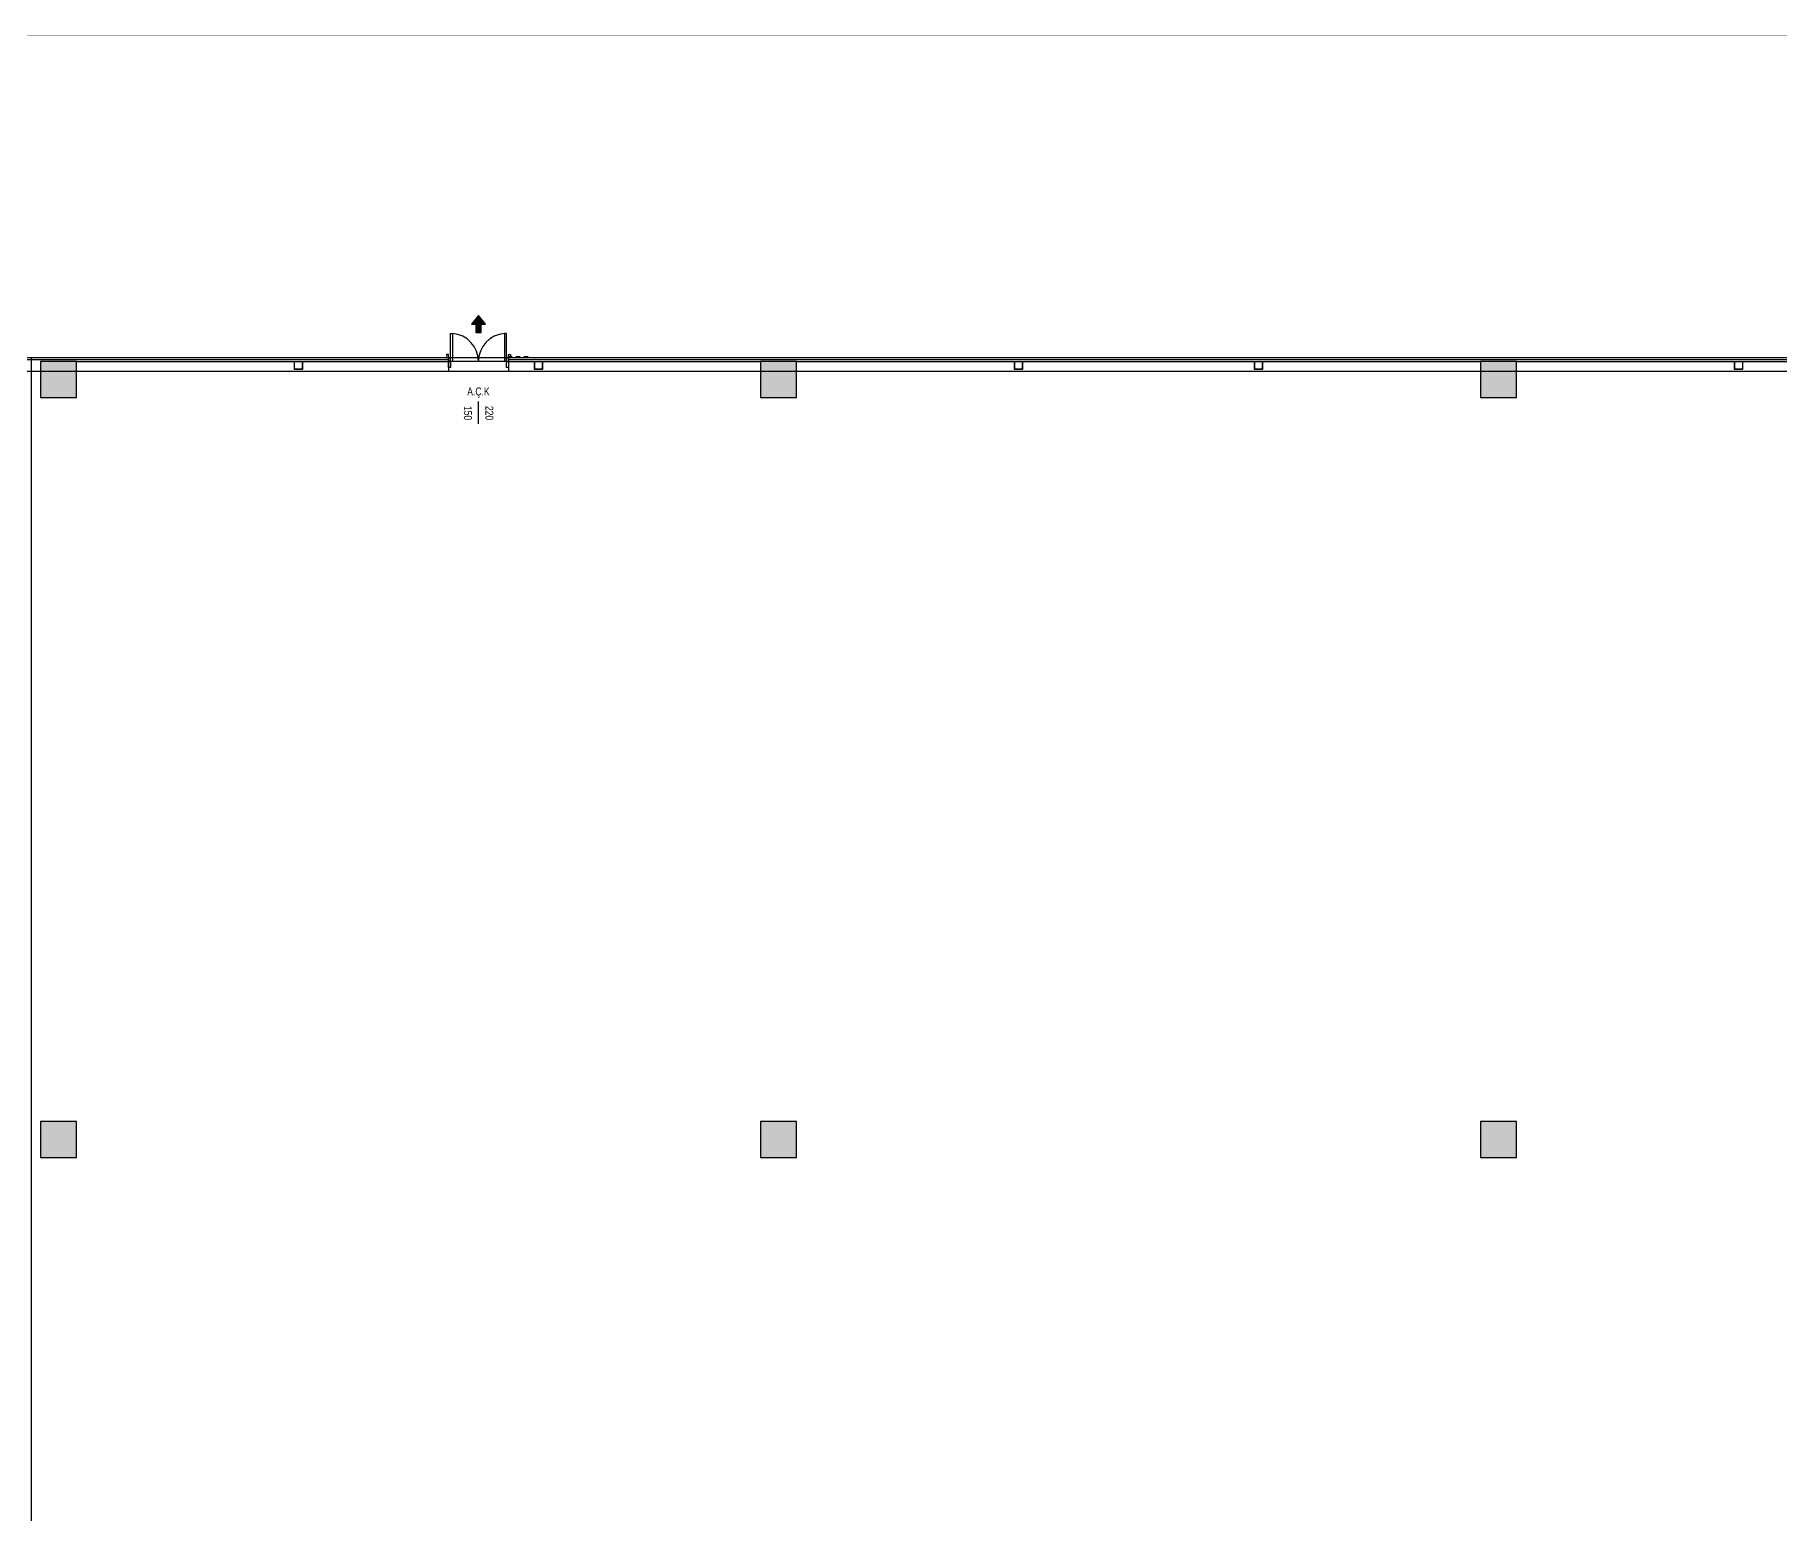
# Model space of a CAD drawing. Header units: centimetres. Extents: x -277999 to 283551, y -705288 to -693449.
# Drawn here: x 261728 to 266088, y -697144 to -693449 of the extents above; entities that cross this region are included whole.
import ezdxf
from ezdxf.enums import TextEntityAlignment as Align

# ---------------------------------------------------------------- set-up
doc = ezdxf.new("R2010")
doc.units = ezdxf.units.CM
for name, color, linetype in [('A-DOOR', 193, 'Continuous'), ('MKDU0', 8, 'Continuous'), ('ROTAS-HAV-CERCEVE', 7, 'Continuous')]:
    doc.layers.add(name, color=color, linetype=linetype)

msp = doc.modelspace()

# ---------------------------------------------------------------- hatches: boundary and pattern name
at = {"layer": 'MKDU0'}
h = msp.add_hatch(color=8, dxfattribs=at)
h.dxf.hatch_style = 1
h.paths.add_polyline_path([(262836.6, -694150.8), (262818.9, -694172), (262829.9, -694172), (262829.9, -694193.1), (262843.3, -694193.1), (262843.3, -694172), (262854.3, -694172), (262836.6, -694150.8)])
h = msp.add_hatch(dxfattribs=at)
h.set_pattern_fill('ANSI33')
h.paths.add_polyline_path([(272541.6, -700055.4), (272631.6, -700055.4), (272631.6, -699965.4), (272541.6, -699965.4), (272541.6, -700055.4)])
h.paths.add_polyline_path([(272541.6, -694355.4), (272631.6, -694355.4), (272631.6, -694265.4), (272541.6, -694265.4), (272541.6, -694355.4)])
h.paths.add_polyline_path([(270741.6, -700055.4), (270831.6, -700055.4), (270831.6, -699965.4), (270741.6, -699965.4), (270741.6, -700055.4)])
h.paths.add_polyline_path([(267141.6, -700055.4), (267231.6, -700055.4), (267231.6, -699965.4), (267141.6, -699965.4), (267141.6, -700055.4)])
h.paths.add_polyline_path([(270741.6, -694355.4), (270831.6, -694355.4), (270831.6, -694265.4), (270741.6, -694265.4), (270741.6, -694355.4)])
h.paths.add_polyline_path([(267141.6, -694355.4), (267231.6, -694355.4), (267231.6, -694265.4), (267141.6, -694265.4), (267141.6, -694355.4)])
h.paths.add_polyline_path([(272541.6, -698155.4), (272631.6, -698155.4), (272631.6, -698065.4), (272541.6, -698065.4), (272541.6, -698155.4)])
h.paths.add_polyline_path([(272541.6, -696255.4), (272631.6, -696255.4), (272631.6, -696165.4), (272541.6, -696165.4), (272541.6, -696255.4)])
h.paths.add_polyline_path([(270741.6, -698155.4), (270831.6, -698155.4), (270831.6, -698065.4), (270741.6, -698065.4), (270741.6, -698155.4)])
h.paths.add_polyline_path([(267141.6, -698155.4), (267231.6, -698155.4), (267231.6, -698065.4), (267141.6, -698065.4), (267141.6, -698155.4)])
h.paths.add_polyline_path([(270741.6, -696255.4), (270831.6, -696255.4), (270831.6, -696165.4), (270741.6, -696165.4), (270741.6, -696255.4)])
h.paths.add_polyline_path([(267141.6, -696255.4), (267231.6, -696255.4), (267231.6, -696165.4), (267141.6, -696165.4), (267141.6, -696255.4)])
h.paths.add_polyline_path([(277941.6, -698155.4), (278031.6, -698155.4), (278031.6, -698065.4), (277941.6, -698065.4), (277941.6, -698155.4)])
h.paths.add_polyline_path([(277941.6, -696255.4), (278031.6, -696255.4), (278031.6, -696165.4), (277941.6, -696165.4), (277941.6, -696255.4)])
h.paths.add_polyline_path([(276141.6, -698155.4), (276231.6, -698155.4), (276231.6, -698065.4), (276141.6, -698065.4), (276141.6, -698155.4)])
h.paths.add_polyline_path([(276141.6, -696255.4), (276231.6, -696255.4), (276231.6, -696165.4), (276141.6, -696165.4), (276141.6, -696255.4)])
h.paths.add_polyline_path([(274341.6, -698155.4), (274431.6, -698155.4), (274431.6, -698065.4), (274341.6, -698065.4), (274341.6, -698155.4)])
h.paths.add_polyline_path([(274341.6, -696255.4), (274431.6, -696255.4), (274431.6, -696165.4), (274341.6, -696165.4), (274341.6, -696255.4)])
h.paths.add_polyline_path([(270641.6, -698155.4), (270731.6, -698155.4), (270731.6, -698065.4), (270641.6, -698065.4), (270641.6, -698155.4)])
h.paths.add_polyline_path([(270641.6, -696255.4), (270731.6, -696255.4), (270731.6, -696165.4), (270641.6, -696165.4), (270641.6, -696255.4)])
h.paths.add_polyline_path([(268941.6, -698155.4), (269031.6, -698155.4), (269031.6, -698065.4), (268941.6, -698065.4), (268941.6, -698155.4)])
h.paths.add_polyline_path([(268941.6, -696255.4), (269031.6, -696255.4), (269031.6, -696165.4), (268941.6, -696165.4), (268941.6, -696255.4)])
h.paths.add_polyline_path([(265341.6, -698155.4), (265431.6, -698155.4), (265431.6, -698065.4), (265341.6, -698065.4), (265341.6, -698155.4)])
h.paths.add_polyline_path([(265341.6, -696255.4), (265431.6, -696255.4), (265431.6, -696165.4), (265341.6, -696165.4), (265341.6, -696255.4)])
h.paths.add_polyline_path([(263541.6, -698155.4), (263631.6, -698155.4), (263631.6, -698065.4), (263541.6, -698065.4), (263541.6, -698155.4)])
h.paths.add_polyline_path([(263541.6, -696255.4), (263631.6, -696255.4), (263631.6, -696165.4), (263541.6, -696165.4), (263541.6, -696255.4)])
h.paths.add_polyline_path([(261741.6, -698155.4), (261831.6, -698155.4), (261831.6, -698065.4), (261741.6, -698065.4), (261741.6, -698155.4)])
h.paths.add_polyline_path([(261741.6, -696255.4), (261831.6, -696255.4), (261831.6, -696165.4), (261741.6, -696165.4), (261741.6, -696255.4)])
h.paths.add_polyline_path([(279741.6, -696255.4), (279831.6, -696255.4), (279831.6, -696165.4), (279741.6, -696165.4), (279741.6, -696255.4)])
h.paths.add_polyline_path([(279741.6, -698155.4), (279831.6, -698155.4), (279831.6, -698065.4), (279741.6, -698065.4), (279741.6, -698155.4)])
h.paths.add_polyline_path([(279741.6, -700055.4), (279831.6, -700055.4), (279831.6, -699965.4), (279741.6, -699965.4), (279741.6, -700055.4)])
h.paths.add_polyline_path([(277941.6, -700055.4), (278031.6, -700055.4), (278031.6, -699965.4), (277941.6, -699965.4), (277941.6, -700055.4)])
h.paths.add_polyline_path([(276141.6, -700055.4), (276231.6, -700055.4), (276231.6, -699965.4), (276141.6, -699965.4), (276141.6, -700055.4)])
h.paths.add_polyline_path([(274341.6, -700055.4), (274431.6, -700055.4), (274431.6, -699965.4), (274341.6, -699965.4), (274341.6, -700055.4)])
h.paths.add_polyline_path([(270641.6, -700055.4), (270731.6, -700055.4), (270731.6, -699965.4), (270641.6, -699965.4), (270641.6, -700055.4)])
h.paths.add_polyline_path([(268941.6, -700055.4), (269031.6, -700055.4), (269031.6, -699965.4), (268941.6, -699965.4), (268941.6, -700055.4)])
h.paths.add_polyline_path([(265341.6, -700055.4), (265431.6, -700055.4), (265431.6, -699965.4), (265341.6, -699965.4), (265341.6, -700055.4)])
h.paths.add_polyline_path([(263541.6, -700055.4), (263631.6, -700055.4), (263631.6, -699965.4), (263541.6, -699965.4), (263541.6, -700055.4)])
h.paths.add_polyline_path([(261741.6, -700055.4), (261831.6, -700055.4), (261831.6, -699965.4), (261741.6, -699965.4), (261741.6, -700055.4)])
h.paths.add_polyline_path([(279741.6, -694355.4), (279831.6, -694355.4), (279831.6, -694265.4), (279741.6, -694265.4), (279741.6, -694355.4)])
h.paths.add_polyline_path([(277941.6, -694355.4), (278031.6, -694355.4), (278031.6, -694265.4), (277941.6, -694265.4), (277941.6, -694355.4)])
h.paths.add_polyline_path([(276141.6, -694355.4), (276231.6, -694355.4), (276231.6, -694265.4), (276141.6, -694265.4), (276141.6, -694355.4)])
h.paths.add_polyline_path([(274341.6, -694355.4), (274431.6, -694355.4), (274431.6, -694265.4), (274341.6, -694265.4), (274341.6, -694355.4)])
h.paths.add_polyline_path([(270641.6, -694355.4), (270731.6, -694355.4), (270731.6, -694265.4), (270641.6, -694265.4), (270641.6, -694355.4)])
h.paths.add_polyline_path([(268941.6, -694355.4), (269031.6, -694355.4), (269031.6, -694265.4), (268941.6, -694265.4), (268941.6, -694355.4)])
h.paths.add_polyline_path([(265341.6, -694355.4), (265431.6, -694355.4), (265431.6, -694265.4), (265341.6, -694265.4), (265341.6, -694355.4)])
h.paths.add_polyline_path([(263541.6, -694355.4), (263631.6, -694355.4), (263631.6, -694265.4), (263541.6, -694265.4), (263541.6, -694355.4)])
h.paths.add_polyline_path([(261741.6, -694355.4), (261831.6, -694355.4), (261831.6, -694265.4), (261741.6, -694265.4), (261741.6, -694355.4)])

# ---------------------------------------------------------------- linework, layer by layer
at = {"layer": 'A-DOOR'}
msp.add_line((262906.6, -694265.4), (262766.6, -694265.4), dxfattribs=at)
for points in [[(262766.6, -694265.4), (262766.6, -694195.4), (262771.6, -694195.4), (262771.6, -694265.4)], [(262906.6, -694265.4), (262906.6, -694195.4), (262901.6, -694195.4), (262901.6, -694265.4)]]:
    msp.add_lwpolyline(points, dxfattribs=at)
for points in [[(262766.6, -694280.4), (262761.6, -694280.4), (262761.6, -694265.4), (262766.6, -694265.4)], [(262911.6, -694280.4), (262906.6, -694280.4), (262906.6, -694265.4), (262911.6, -694265.4)]]:
    msp.add_lwpolyline(points, close=True, dxfattribs=at)
for centre, start, end in [((262766.6, -694265.4), 0, 85.904), ((262906.6, -694265.4), 94.096, 180)]:
    msp.add_arc(centre, 70, start, end, dxfattribs=at)
at = {"layer": 'MKDU0', "color": 8}
for p, q in [((261831.6, -694265.4), (262761.6, -694265.4)), ((262761.6, -694265.4), (262761.6, -694290.4)), ((262911.6, -694265.4), (263541.6, -694265.4)), ((262911.6, -694265.4), (262911.6, -694290.4)), ((263631.6, -694265.4), (265341.6, -694265.4)), ((265431.6, -694265.4), (267141.6, -694265.4)), ((269879.1, -694290.4), (259920.7, -694290.4)), ((262761.6, -694290.4), (261831.6, -694290.4)), ((263541.6, -694290.4), (262911.6, -694290.4)), ((265341.6, -694290.4), (263631.6, -694290.4)), ((267141.6, -694290.4), (265431.6, -694290.4))]:
    msp.add_line(p, q, dxfattribs=at)
for points in [[(262836.6, -694150.8), (262818.9, -694172), (262829.9, -694172), (262829.9, -694193.1), (262843.3, -694193.1), (262843.3, -694172), (262854.3, -694172)], [(271694.1, -694255.4), (279841.6, -694255.4), (279841.6, -698155.4), (261719.1, -698155.4), (261719.1, -694255.4), (268941.6, -694255.4), (268941.6, -694520.4), (271694.1, -694520.4)], [(261741.6, -694355.4), (261831.6, -694355.4), (261831.6, -694265.4), (261741.6, -694265.4)], [(262376.6, -694265.4), (262396.6, -694265.4), (262396.6, -694285.4), (262376.6, -694285.4)], [(262377.2, -694266), (262396, -694266), (262396, -694284.8), (262377.2, -694284.8)], [(262976.6, -694265.4), (262996.6, -694265.4), (262996.6, -694285.4), (262976.6, -694285.4)], [(262977.2, -694266), (262996, -694266), (262996, -694284.8), (262977.2, -694284.8)], [(263541.6, -694355.4), (263631.6, -694355.4), (263631.6, -694265.4), (263541.6, -694265.4)], [(264176.6, -694265.4), (264196.6, -694265.4), (264196.6, -694285.4), (264176.6, -694285.4)], [(264177.2, -694266), (264196, -694266), (264196, -694284.8), (264177.2, -694284.8)], [(264776.6, -694265.4), (264796.6, -694265.4), (264796.6, -694285.4), (264776.6, -694285.4)], [(264777.2, -694266), (264796, -694266), (264796, -694284.8), (264777.2, -694284.8)], [(265341.6, -694355.4), (265431.6, -694355.4), (265431.6, -694265.4), (265341.6, -694265.4)], [(265976.6, -694265.4), (265996.6, -694265.4), (265996.6, -694285.4), (265976.6, -694285.4)], [(265977.2, -694266), (265996, -694266), (265996, -694284.8), (265977.2, -694284.8)], [(261741.6, -696255.4), (261831.6, -696255.4), (261831.6, -696165.4), (261741.6, -696165.4)], [(263541.6, -696255.4), (263631.6, -696255.4), (263631.6, -696165.4), (263541.6, -696165.4)], [(265341.6, -696255.4), (265431.6, -696255.4), (265431.6, -696165.4), (265341.6, -696165.4)]]:
    msp.add_lwpolyline(points, close=True, dxfattribs=at)
for points in [[(260736.6, -694255.4), (262761.6, -694255.4)], [(260736.6, -694260.4), (262761.6, -694260.4)], [(262766.6, -694265.4), (262761.6, -694265.4), (262761.6, -694248.4), (262756.6, -694248.4), (262756.6, -694252.9)], [(262761.6, -694255.4), (262761.6, -694265.4)], [(262906.6, -694265.4), (262911.6, -694265.4), (262911.6, -694248.4), (262916.6, -694248.4), (262916.6, -694252.9)], [(262911.6, -694253.4), (262919.6, -694253.4), (262921.6, -694255.4), (262929.6, -694255.4), (262931.6, -694253.4), (262939.6, -694253.4), (262941.6, -694255.4), (262949.6, -694255.4), (262951.6, -694253.4), (262959.6, -694253.4), (262961.6, -694255.4)], [(262911.6, -694255.4), (262911.6, -694265.4)], [(262911.6, -694255.4), (268461.6, -694255.4)], [(262911.6, -694260.4), (268461.6, -694260.4)]]:
    msp.add_lwpolyline(points, dxfattribs=at)
at = {"layer": 'MKDU0'}
msp.add_lwpolyline([(262836.6, -694421.4), (262836.6, -694365.4)], dxfattribs=at)
at = {"layer": 'ROTAS-HAV-CERCEVE', "const_width": 1.5}
msp.add_lwpolyline([(258000, -701350), (283550, -701350), (283550, -693450), (258000, -693450)], close=True, dxfattribs=at)

# ---------------------------------------------------------------- texts
at = {"layer": 'MKDU0', "width": 0.8}
msp.add_text('A.Ç.K', height=20, dxfattribs=at).set_placement((262836.6, -694340.4), align=Align.MIDDLE_CENTER)
for s, p in [('150', (262800.3, -694394.4)), ('220', (262853.9, -694394.4))]:
    msp.add_text(s, height=20, rotation=270, dxfattribs=at).set_placement(p, align=Align.CENTER)

doc.saveas('drawing.dxf')
